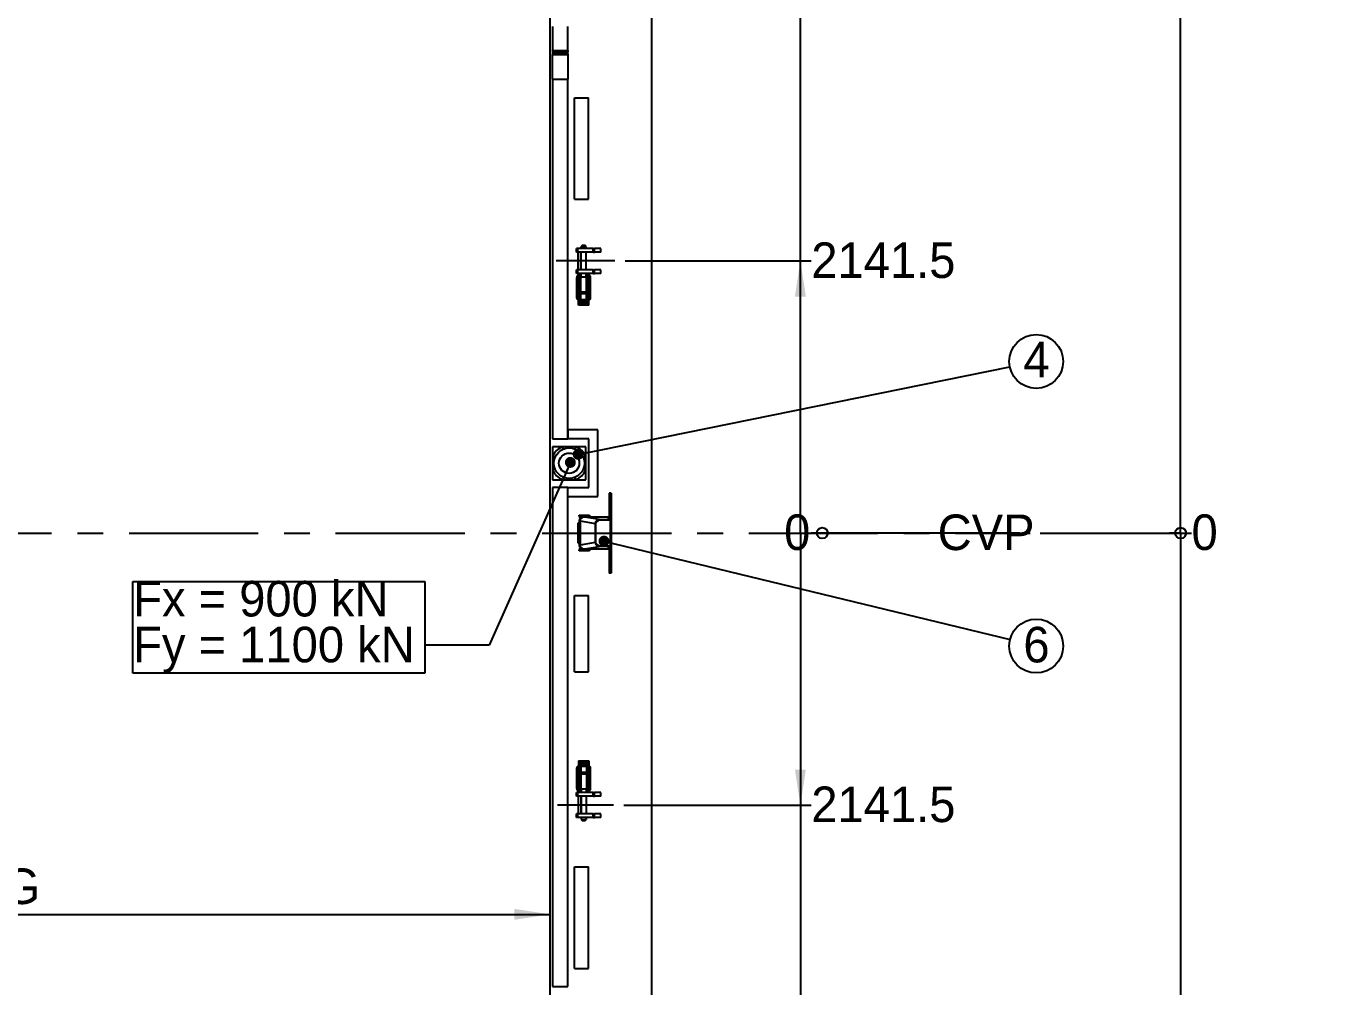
# Model space of a CAD drawing. Header units: millimetres. Extents: x 122 to 67127, y 397 to 47119.
# Drawn here: x 22964 to 33300, y 19004 to 26564 of the extents above; entities that cross this region are included whole.
import ezdxf

# ---------------------------------------------------------------- set-up
doc = ezdxf.new("R2010")
doc.units = ezdxf.units.MM
doc.header["$LTSCALE"] = 80
doc.linetypes.add('CENTERX2', pattern=[20.32, 12.7, -2.54, 2.54, -2.54])
doc.layers.add('AM_0', color=7, linetype='Continuous', lineweight=25)
for name, color, linetype in [('AM_5', 3, 'Continuous'), ('AM_6', 2, 'Continuous'), ('AM_7', 4, 'CENTERX2')]:
    doc.layers.add(name, color=color, linetype=linetype)
doc.styles.add('SLDTEXTSTYLE0', font='ARIAL.TTF', dxfattribs={"width": 0.948})
doc.styles.get("Standard").update_dxf_attribs({"font": 'ARIAL.TTF'})
doc.dimstyles.new('SLDDIMSTYLE0', dxfattribs={"dimtxt": 280, "dimasz": 28.717949, "dimexe": 0, "dimexo": 0.0625, "dimgap": 70, "dimtad": 0, "dimtih": 1, "dimtoh": 1, "dimdec": 0, "dimrnd": 1e-09, "dimdsep": 46, "dimtxsty": 'SLDTEXTSTYLE0', "dimblk1": 'ORIGIN', "dimblk2": 'ORIGIN', "dimsah": 1, "dimcen": 0.09, "dimadec": 0, "dimazin": 2, "dimtfac": 1, "dimtdec": 0, "dimtofl": 0, "dimtmove": 0, "dimatfit": 3, "dimldrblk": 'ORIGIN', "dimfxl": 1, "dimfrac": 2, "dimtolj": 1, "dimtzin": 12, "dimarcsym": 0})
doc.dimstyles.new('SLDDIMSTYLE1', dxfattribs={"dimtxt": 280, "dimasz": 280, "dimexe": 0, "dimexo": 0.0625, "dimgap": 70, "dimtad": 0, "dimtih": 1, "dimtoh": 1, "dimdec": 1, "dimrnd": 1e-09, "dimdsep": 46, "dimtxsty": 'SLDTEXTSTYLE0', "dimblk1": 'NONE', "dimblk2": 'NONE', "dimsah": 1, "dimcen": 0.09, "dimadec": 0, "dimazin": 2, "dimtfac": 1, "dimtdec": 1, "dimtofl": 0, "dimtmove": 0, "dimatfit": 3, "dimldrblk": 'NONE', "dimfxl": 1, "dimfrac": 2, "dimtolj": 1, "dimtzin": 12, "dimarcsym": 0})
doc.dimstyles.new('SLDDIMSTYLE2', dxfattribs={"dimtxt": 280, "dimasz": 280, "dimexe": 0, "dimexo": 0.0625, "dimgap": 70, "dimtad": 0, "dimtih": 1, "dimtoh": 1, "dimdec": 1, "dimrnd": 1e-09, "dimzin": 12, "dimdsep": 46, "dimtxsty": 'SLDTEXTSTYLE0', "dimsah": 1, "dimcen": 0.09, "dimadec": 0, "dimazin": 3, "dimtfac": 1, "dimtdec": 1, "dimtofl": 0, "dimtmove": 0, "dimatfit": 3, "dimfxl": 1, "dimfrac": 2, "dimtolj": 1, "dimtzin": 12, "dimarcsym": 0})
doc.dimstyles.new('SLDDIMSTYLE3', dxfattribs={"dimtxt": 280, "dimasz": 280, "dimexe": 0, "dimexo": 0.0625, "dimgap": 70, "dimtad": 1, "dimdec": 1, "dimrnd": 1e-09, "dimzin": 12, "dimdsep": 46, "dimtxsty": 'SLDTEXTSTYLE0', "dimsah": 1, "dimcen": 0.09, "dimadec": 0, "dimazin": 3, "dimtfac": 1, "dimtdec": 1, "dimtofl": 0, "dimtmove": 0, "dimatfit": 3, "dimfxl": 1, "dimfrac": 2, "dimtolj": 1, "dimtzin": 12, "dimarcsym": 0})
doc.dimstyles.new('SLDDIMSTYLE4', dxfattribs={"dimtxt": 0.18, "dimasz": 86.153846, "dimexe": 0, "dimexo": 0.0625, "dimgap": 0, "dimtad": 0, "dimtih": 1, "dimtoh": 1, "dimdec": 0, "dimrnd": 1e-09, "dimzin": 0, "dimdsep": 46, "dimtxsty": 'STANDARD', "dimblk1": 'DOT', "dimblk2": 'DOT', "dimsah": 1, "dimcen": 0.09, "dimadec": 0, "dimazin": 0, "dimtfac": 86.153846, "dimtdec": 0, "dimtofl": 0, "dimtmove": 0, "dimatfit": 3, "dimldrblk": 'DOT', "dimfxl": 1, "dimfrac": 2, "dimtolj": 1, "dimtzin": 0, "dimarcsym": 0})

# ---------------------------------------------------------------- blocks, each defined once
blk = doc.blocks.new('_Origin')
at = {"color": 0, "linetype": 'ByBlock', "lineweight": -2}
blk.add_line((0, 0), (-1, 0), dxfattribs=at)
blk.add_circle((0, 0), 0.5, dxfattribs=at)
blk = doc.blocks.new('_D')
at = {"layer": 'AM_5'}
blk.add_line((30944, 22575), (32134, 22575), dxfattribs=at)
at = {"layer": 'AM_5', "xscale": 86.1538461538, "yscale": 86.1538461538}
blk.add_blockref('_Origin', (32048, 22575), dxfattribs=at)
at = {"layer": 'AM_5', "insert": (32134, 22722), "char_height": 280, "attachment_point": 1, "style": 'SLDTEXTSTYLE0'}
blk.add_mtext('0', dxfattribs=at)
blk = doc.blocks.new('_D_1')
at = {"layer": 'AM_5'}
blk.add_line((30944, 22575), (32134, 22575), dxfattribs=at)
at = {"layer": 'AM_5', "insert": (32134, 22722), "char_height": 280, "attachment_point": 1, "style": 'SLDTEXTSTYLE0'}
blk.add_mtext('0', dxfattribs=at)
blk = doc.blocks.new('_None')
blk = doc.blocks.new('_D_2')
at = {"layer": 'AM_5'}
for p, q in [((32048, 22575), (32048, 14907)), ((14406, 14907), (32134, 14907))]:
    blk.add_line(p, q, dxfattribs=at)
blk.add_solid([(32048, 14907), (32091, 15187), (32005, 15187)], dxfattribs=at)
at = {"layer": 'AM_5', "insert": (32134, 15054), "char_height": 280, "attachment_point": 1, "style": 'SLDTEXTSTYLE0'}
blk.add_mtext('7668', dxfattribs=at)
blk = doc.blocks.new('_D_3')
at = {"layer": 'AM_5'}
for p, q in [((32048, 14907), (32048, 14037)), ((27316, 14037), (32134, 14037))]:
    blk.add_line(p, q, dxfattribs=at)
blk.add_solid([(32048, 14037), (32091, 14317), (32005, 14317)], dxfattribs=at)
at = {"layer": 'AM_5', "insert": (32134, 14183), "char_height": 280, "attachment_point": 1, "style": 'SLDTEXTSTYLE0'}
blk.add_mtext('8538.5', dxfattribs=at)
blk = doc.blocks.new('_D_4')
at = {"layer": 'AM_5'}
for p, q in [((14406, 30243), (32134, 30243)), ((32048, 22575), (32048, 30243))]:
    blk.add_line(p, q, dxfattribs=at)
blk.add_solid([(32048, 30243), (32005, 29963), (32091, 29963)], dxfattribs=at)
at = {"layer": 'AM_5', "insert": (32134, 30390), "char_height": 280, "attachment_point": 1, "style": 'SLDTEXTSTYLE0'}
blk.add_mtext('7668', dxfattribs=at)
blk = doc.blocks.new('_D_5')
at = {"layer": 'AM_5'}
for p, q in [((27316, 31114), (32134, 31114)), ((32048, 30243), (32048, 31114))]:
    blk.add_line(p, q, dxfattribs=at)
blk.add_solid([(32048, 31114), (32005, 30834), (32091, 30834)], dxfattribs=at)
at = {"layer": 'AM_5', "insert": (32134, 31260), "char_height": 280, "attachment_point": 1, "style": 'SLDTEXTSTYLE0'}
blk.add_mtext('8538.5', dxfattribs=at)
blk = doc.blocks.new('_D_16')
at = {"layer": 'AM_5'}
blk.add_line((30784, 22575), (29142, 22575), dxfattribs=at)
at = {"layer": 'AM_5', "xscale": 86.1538461538, "yscale": 86.1538461538}
blk.add_blockref('_Origin', (29228, 22575), dxfattribs=at)
at = {"layer": 'AM_5', "insert": (28928, 22722), "char_height": 280, "attachment_point": 1, "style": 'SLDTEXTSTYLE0'}
blk.add_mtext('0', dxfattribs=at)
blk = doc.blocks.new('_D_17')
at = {"layer": 'AM_5'}
for p, q in [((29056, 22575), (29056, 20434)), ((27666, 20434), (29142, 20434))]:
    blk.add_line(p, q, dxfattribs=at)
blk.add_solid([(29056, 20434), (29099, 20714), (29013, 20714)], dxfattribs=at)
at = {"layer": 'AM_5', "insert": (29142, 20580), "char_height": 280, "attachment_point": 1, "style": 'SLDTEXTSTYLE0'}
blk.add_mtext('2141.5', dxfattribs=at)
blk = doc.blocks.new('_D_18')
at = {"layer": 'AM_5'}
for p, q in [((29056, 20434), (29056, 17228)), ((27676, 17228), (29142, 17228))]:
    blk.add_line(p, q, dxfattribs=at)
blk.add_solid([(29056, 17228), (29099, 17508), (29013, 17508)], dxfattribs=at)
at = {"layer": 'AM_5', "insert": (29142, 17374), "char_height": 280, "attachment_point": 1, "style": 'SLDTEXTSTYLE0'}
blk.add_mtext('5347.5', dxfattribs=at)
blk = doc.blocks.new('_D_19')
at = {"layer": 'AM_5'}
for p, q in [((27676, 24717), (29142, 24717)), ((29056, 22575), (29056, 24717))]:
    blk.add_line(p, q, dxfattribs=at)
blk.add_solid([(29056, 24717), (29013, 24437), (29099, 24437)], dxfattribs=at)
at = {"layer": 'AM_5', "insert": (29142, 24863), "char_height": 280, "attachment_point": 1, "style": 'SLDTEXTSTYLE0'}
blk.add_mtext('2141.5', dxfattribs=at)
blk = doc.blocks.new('_D_20')
at = {"layer": 'AM_5'}
for p, q in [((27666, 27923), (29142, 27923)), ((29056, 24717), (29056, 27923))]:
    blk.add_line(p, q, dxfattribs=at)
blk.add_solid([(29056, 27923), (29013, 27643), (29099, 27643)], dxfattribs=at)
at = {"layer": 'AM_5', "insert": (29142, 28069), "char_height": 280, "attachment_point": 1, "style": 'SLDTEXTSTYLE0'}
blk.add_mtext('5347.5', dxfattribs=at)
blk = doc.blocks.new('_D_21')
at = {"layer": 'AM_5'}
blk.add_line((14546, 19574), (27086, 19574), dxfattribs=at)
for points in [[(14546, 19574), (14826, 19531), (14826, 19617)], [(27086, 19574), (26806, 19617), (26806, 19531)]]:
    blk.add_solid(points, dxfattribs=at)
at = {"layer": 'AM_5', "char_height": 280, "attachment_point": 1, "style": 'SLDTEXTSTYLE0'}
for s, insert in [('12540', (18852, 19935)), (' CLEAR OPENING', (19921, 19935))]:
    blk.add_mtext(s, dxfattribs=dict(at, insert=insert))
blk = doc.blocks.new('SW_NOTE_0_6')
at = {"layer": 'AM_6', "color": 0}
for p, q in [((-2296, -219), (-2296, 502)), ((-2296, 502), (0, 502)), ((0, 502), (0, -219)), ((0, -219), (-2296, -219))]:
    blk.add_line(p, q, dxfattribs=at)
at = {"layer": 'AM_6', "color": 0, "char_height": 280, "attachment_point": 1, "style": 'SLDTEXTSTYLE0'}
for s, insert in [('Fx = 900 kN', (-2294, 506)), ('Fy = 1100 kN', (-2294, 145))]:
    blk.add_mtext(s, dxfattribs=dict(at, insert=insert))
blk = doc.blocks.new('_Dot')
at = {"color": 0, "linetype": 'ByBlock', "lineweight": -2}
blk.add_line((-0.5, 0), (-1, 0), dxfattribs=at)
at = {"color": 0, "linetype": 'ByBlock', "const_width": 0.5}
blk.add_lwpolyline([(-0.25, 0, 1), (0.25, 0, 1)], format="xyb", close=True, dxfattribs=at)
blk = doc.blocks.new('SW_NOTE_0_20')
at = {"layer": 'AM_6', "color": 0}
blk.add_circle((208, 42), 212, dxfattribs=at)
at = {"layer": 'AM_6', "color": 0, "insert": (210, 197), "char_height": 280, "attachment_point": 2, "style": 'SLDTEXTSTYLE0'}
blk.add_mtext('4', dxfattribs=at)
blk = doc.blocks.new('SW_NOTE_0_23')
at = {"layer": 'AM_6', "color": 0}
blk.add_circle((206, -50), 212, dxfattribs=at)
at = {"layer": 'AM_6', "color": 0, "insert": (208, 101), "char_height": 280, "attachment_point": 2, "style": 'SLDTEXTSTYLE0'}
blk.add_mtext('6', dxfattribs=at)

msp = doc.modelspace()

# ---------------------------------------------------------------- linework, layer by layer
at = {"layer": 'AM_0'}
for p, q in [((27886.47, 10465.45), (27886.47, 34685.45)), ((27086.47, 11665.45), (27086.47, 33485.45)), ((27106.47, 26562.9), (27106.47, 26372.63)), ((27226.47, 26372.63), (27226.47, 26562.9)), ((27106.47, 26372.63), (27226.47, 26372.63)), ((27106.47, 26369.9), (27106.47, 26372.63)), ((27226.47, 26369.9), (27106.47, 26369.9)), ((27106.47, 26369.9), (27106.47, 26362.97)), ((27106.47, 26362.97), (27226.47, 26362.97)), ((27106.47, 26362.95), (27106.47, 26347.95)), ((27226.47, 26362.95), (27106.47, 26362.95)), ((27116.47, 26362.97), (27116.47, 26362.95)), ((27126.47, 26362.97), (27126.47, 26362.95)), ((27206.47, 26362.95), (27206.47, 26362.97)), ((27216.47, 26362.95), (27216.47, 26362.97)), ((27226.47, 26372.63), (27226.47, 26369.9)), ((27226.47, 26369.9), (27226.47, 26362.97)), ((27226.47, 26347.95), (27226.47, 26362.95)), ((27106.47, 26347.95), (27226.47, 26347.95)), ((27106.47, 26347.92), (27226.47, 26347.92)), ((27106.47, 26347.92), (27106.47, 26340.99)), ((27106.47, 26340.99), (27226.47, 26340.99)), ((27106.47, 26338.26), (27106.47, 26340.99)), ((27226.47, 26338.26), (27106.47, 26338.26)), ((27106.47, 26147.99), (27106.47, 26338.26)), ((27116.47, 26347.95), (27116.47, 26347.92)), ((27126.47, 26347.95), (27126.47, 26347.92)), ((27206.47, 26347.92), (27206.47, 26347.95)), ((27216.47, 26347.92), (27216.47, 26347.95)), ((27226.47, 26347.92), (27226.47, 26340.99)), ((27226.47, 26340.99), (27226.47, 26338.26)), ((27226.47, 26338.26), (27226.47, 26147.99)), ((27106.47, 26145.45), (27106.47, 23316.45)), ((27226.47, 26145.45), (27106.47, 26145.45)), ((27226.47, 23316.45), (27226.47, 26145.45)), ((27278.47, 26001.95), (27388.47, 26001.95)), ((27278.47, 25201.95), (27278.47, 26001.95)), ((27388.47, 25201.95), (27388.47, 26001.95)), ((27278.47, 25201.95), (27388.47, 25201.95)), ((27295.47, 24785.95), (27295.47, 24815.95)), ((27305.47, 24815.95), (27295.47, 24815.95)), ((27305.47, 24785.95), (27305.47, 24815.95)), ((27426.26, 24815.95), (27305.47, 24815.95)), ((27340.47, 24840.95), (27330.47, 24830.95)), ((27330.47, 24815.95), (27330.47, 24830.95)), ((27370.47, 24830.95), (27330.47, 24830.95)), ((27340.47, 24840.95), (27360.47, 24840.95)), ((27370.47, 24830.95), (27360.47, 24840.95)), ((27370.47, 24815.95), (27370.47, 24830.95)), ((27426.26, 24785.95), (27426.26, 24815.95)), ((27426.26, 24815.95), (27436.26, 24815.95)), ((27436.26, 24785.95), (27436.26, 24815.95)), ((27484.67, 24815.95), (27436.26, 24815.95)), ((27484.67, 24785.95), (27484.67, 24815.95)), ((27305.47, 24785.95), (27295.47, 24785.95)), ((27426.26, 24785.95), (27305.47, 24785.95)), ((27307.47, 24647.95), (27307.47, 24785.95)), ((27327.47, 24647.95), (27327.47, 24785.95)), ((27330.47, 24647.95), (27330.47, 24785.95)), ((27370.47, 24647.95), (27370.47, 24785.95)), ((27426.26, 24785.95), (27436.26, 24785.95)), ((27484.67, 24785.95), (27436.26, 24785.95)), ((27295.47, 24617.95), (27295.47, 24647.95)), ((27305.47, 24647.95), (27295.47, 24647.95)), ((27305.47, 24617.95), (27295.47, 24617.95)), ((27305.47, 24617.95), (27305.47, 24647.95)), ((27426.26, 24647.95), (27305.47, 24647.95)), ((27426.26, 24617.95), (27305.47, 24617.95)), ((27310.47, 24606.93), (27310.47, 24617.95)), ((27315.47, 24609.23), (27315.47, 24617.95)), ((27330.47, 24610.95), (27325.47, 24610.95)), ((27325.47, 24600.95), (27325.47, 24610.95)), ((27325.47, 24600.95), (27330.47, 24600.95)), ((27327.47, 24610.95), (27327.47, 24617.95)), ((27327.47, 24470.95), (27327.47, 24600.95)), ((27330.47, 24590.95), (27330.47, 24617.95)), ((27370.47, 24590.95), (27370.47, 24617.95)), ((27375.47, 24610.95), (27370.47, 24610.95)), ((27370.47, 24600.95), (27375.47, 24600.95)), ((27373.47, 24610.95), (27373.47, 24617.95)), ((27373.47, 24470.95), (27373.47, 24600.95)), ((27375.47, 24600.95), (27375.47, 24610.95)), ((27385.47, 24609.23), (27385.47, 24617.95)), ((27390.47, 24606.93), (27390.47, 24617.95)), ((27426.26, 24617.95), (27426.26, 24647.95)), ((27426.26, 24647.95), (27436.26, 24647.95)), ((27426.26, 24617.95), (27436.26, 24617.95)), ((27436.26, 24617.95), (27436.26, 24647.95)), ((27484.67, 24647.95), (27436.26, 24647.95)), ((27484.67, 24617.95), (27436.26, 24617.95)), ((27484.67, 24617.95), (27484.67, 24647.95)), ((27295.47, 24580.95), (27295.47, 24430.95)), ((27305.47, 24580.95), (27295.47, 24580.95)), ((27305.47, 24470.95), (27305.47, 24580.95)), ((27310.47, 24470.95), (27310.47, 24594.18)), ((27315.47, 24470.95), (27315.47, 24598.27)), ((27330.47, 24590.95), (27370.47, 24590.95)), ((27385.47, 24470.95), (27385.47, 24598.27)), ((27390.47, 24470.95), (27390.47, 24594.18)), ((27395.47, 24580.95), (27395.47, 24470.95)), ((27395.47, 24580.95), (27405.47, 24580.95)), ((27405.47, 24430.95), (27405.47, 24580.95)), ((27305.47, 24430.95), (27295.47, 24430.95)), ((27300.47, 24465.95), (27305.47, 24470.95)), ((27305.47, 24460.95), (27300.47, 24465.95)), ((27395.47, 24470.95), (27305.47, 24470.95)), ((27305.47, 24430.95), (27305.47, 24460.95)), ((27305.47, 24460.95), (27395.47, 24460.95)), ((27310.47, 24417.72), (27310.47, 24460.95)), ((27310.47, 24367.95), (27310.47, 24404.97)), ((27315.47, 24413.63), (27315.47, 24460.95)), ((27315.47, 24392.95), (27315.47, 24402.66)), ((27315.47, 24392.95), (27385.47, 24392.95)), ((27315.47, 24392.95), (27315.47, 24382.95)), ((27375.47, 24410.95), (27325.47, 24410.95)), ((27325.47, 24410.95), (27325.47, 24400.95)), ((27325.47, 24400.95), (27375.47, 24400.95)), ((27327.47, 24410.95), (27327.47, 24460.95)), ((27327.47, 24392.95), (27327.47, 24400.95)), ((27373.47, 24410.95), (27373.47, 24460.95)), ((27373.47, 24392.95), (27373.47, 24400.95)), ((27375.47, 24410.95), (27375.47, 24400.95)), ((27385.47, 24413.63), (27385.47, 24460.95)), ((27385.47, 24392.95), (27385.47, 24402.66)), ((27385.47, 24392.95), (27385.47, 24382.95)), ((27390.47, 24417.72), (27390.47, 24460.95)), ((27390.47, 24367.95), (27390.47, 24404.97)), ((27395.47, 24470.95), (27400.47, 24465.95)), ((27400.47, 24465.95), (27395.47, 24460.95)), ((27395.47, 24460.95), (27395.47, 24430.95)), ((27395.47, 24430.95), (27405.47, 24430.95)), ((27315.47, 24367.95), (27310.47, 24367.95)), ((27315.47, 24382.95), (27385.47, 24382.95)), ((27315.47, 24367.95), (27315.47, 24382.95)), ((27327.47, 24367.95), (27315.47, 24367.95)), ((27327.47, 24367.95), (27327.47, 24382.95)), ((27373.47, 24367.95), (27327.47, 24367.95)), ((27373.47, 24367.95), (27373.47, 24382.95)), ((27385.47, 24367.95), (27373.47, 24367.95)), ((27385.47, 24367.95), (27385.47, 24382.95)), ((27390.47, 24367.95), (27385.47, 24367.95)), ((27226.47, 23386.45), (27226.47, 23316.45)), ((27461.47, 23386.45), (27226.47, 23386.45)), ((27461.47, 22863.45), (27461.47, 23386.45)), ((27106.47, 23316.45), (27226.47, 23316.45)), ((27391.47, 23316.45), (27226.47, 23316.45)), ((27391.47, 22933.45), (27391.47, 23316.45)), ((27184.51, 23254.95), (27106.47, 23254.95)), ((27106.47, 23254.95), (27106.47, 23176.91)), ((27106.47, 23176.91), (27106.47, 23072.99)), ((27125.04, 23169.49), (27106.47, 23176.91)), ((27191.93, 23236.38), (27184.51, 23254.95)), ((27288.43, 23254.95), (27184.51, 23254.95)), ((27288.43, 23254.95), (27281.01, 23236.38)), ((27366.47, 23254.95), (27288.43, 23254.95)), ((27366.47, 23176.91), (27347.9, 23169.49)), ((27366.47, 23176.91), (27366.47, 23254.95)), ((27366.47, 23072.99), (27366.47, 23176.91)), ((27125.04, 23080.41), (27106.47, 23072.99)), ((27106.47, 23072.99), (27106.47, 22994.95)), ((27366.47, 23072.99), (27347.9, 23080.41)), ((27366.47, 22994.95), (27366.47, 23072.99)), ((27106.47, 22994.95), (27184.51, 22994.95)), ((27191.93, 23013.52), (27184.51, 22994.95)), ((27184.51, 22994.95), (27288.43, 22994.95)), ((27288.43, 22994.95), (27281.01, 23013.52)), ((27288.43, 22994.95), (27366.47, 22994.95)), ((27106.47, 22933.45), (27106.47, 19005.45)), ((27226.47, 22933.45), (27106.47, 22933.45)), ((27226.47, 19005.45), (27226.47, 22933.45)), ((27226.47, 22863.45), (27226.47, 22933.45)), ((27226.47, 22933.45), (27391.47, 22933.45)), ((27226.47, 22863.45), (27461.47, 22863.45)), ((27566.47, 22890.25), (27551.47, 22890.25)), ((27551.47, 22890.25), (27551.47, 22722.25)), ((27566.47, 22890.25), (27566.47, 22722.25)), ((27306.47, 22495.45), (27306.47, 22655.45)), ((27306.47, 22655.45), (27311.47, 22655.45)), ((27311.47, 22655.45), (27311.47, 22495.45)), ((27316.47, 22655.45), (27311.47, 22655.45)), ((27316.47, 22710.45), (27316.47, 22715.45)), ((27316.47, 22715.45), (27396.47, 22715.45)), ((27396.47, 22710.45), (27316.47, 22710.45)), ((27316.47, 22710.45), (27316.47, 22700.45)), ((27316.47, 22700.45), (27344.47, 22700.45)), ((27316.47, 22672.45), (27316.47, 22478.45)), ((27322.08, 22670.45), (27440.43, 22650.45)), ((27322.08, 22670.45), (27322.08, 22480.45)), ((27356.04, 22700.45), (27344.47, 22700.45)), ((27546.23, 22701.2), (27359.71, 22700.59)), ((27473.47, 22681.37), (27359.71, 22700.59)), ((27396.47, 22715.45), (27396.47, 22710.45)), ((27396.47, 22700.71), (27396.47, 22710.45)), ((27443.47, 22650.45), (27440.43, 22650.45)), ((27440.43, 22650.45), (27440.43, 22500.45)), ((27469.47, 22675.45), (27443.47, 22653.45)), ((27443.47, 22653.45), (27443.47, 22497.45)), ((27560.47, 22675.45), (27469.47, 22675.45)), ((27473.47, 22681.37), (27546.23, 22681.61)), ((27473.49, 22675.45), (27473.47, 22681.37)), ((27546.23, 22681.61), (27546.23, 22701.2)), ((27546.23, 22701.2), (27554.25, 22694.06)), ((27552.46, 22675.45), (27546.23, 22681.61)), ((27566.47, 22722.25), (27551.47, 22722.25)), ((27551.47, 22722.25), (27551.47, 22697.25)), ((27554.47, 22697.25), (27551.47, 22697.25)), ((27554.25, 22694.06), (27554.25, 22675.45)), ((27554.25, 22694.06), (27554.27, 22690.08)), ((27554.27, 22675.45), (27554.27, 22690.08)), ((27554.47, 22700.45), (27554.47, 22680.45)), ((27554.47, 22700.45), (27556.47, 22700.45)), ((27554.47, 22680.45), (27566.47, 22680.45)), ((27554.47, 22680.45), (27554.47, 22675.45)), ((27566.47, 22699.48), (27556.47, 22700.45)), ((27560.47, 22475.45), (27560.47, 22675.45)), ((27566.47, 22722.25), (27566.47, 22699.48)), ((27566.47, 22699.48), (27566.47, 22680.45)), ((27566.47, 22680.45), (27566.47, 22470.45)), ((27311.47, 22495.45), (27306.47, 22495.45)), ((27311.47, 22495.45), (27316.47, 22495.45)), ((27316.47, 22450.45), (27316.47, 22440.45)), ((27344.47, 22450.45), (27316.47, 22450.45)), ((27316.47, 22440.45), (27396.47, 22440.45)), ((27316.47, 22435.45), (27316.47, 22440.45)), ((27396.47, 22435.45), (27316.47, 22435.45)), ((27440.43, 22500.45), (27322.08, 22480.45)), ((27344.47, 22450.45), (27356.04, 22450.45)), ((27359.71, 22450.3), (27473.47, 22469.52)), ((27359.71, 22450.3), (27546.22, 22449.69)), ((27396.47, 22440.45), (27396.47, 22450.18)), ((27396.47, 22440.45), (27396.47, 22435.45)), ((27443.47, 22500.45), (27440.43, 22500.45)), ((27443.47, 22497.45), (27469.47, 22475.45)), ((27469.47, 22475.45), (27560.47, 22475.45)), ((27473.49, 22475.45), (27473.47, 22469.52)), ((27546.22, 22469.28), (27473.47, 22469.52)), ((27546.22, 22469.28), (27552.46, 22475.45)), ((27546.22, 22449.69), (27546.22, 22469.28)), ((27554.25, 22456.83), (27546.22, 22449.69)), ((27554.47, 22453.65), (27551.47, 22453.65)), ((27551.47, 22453.65), (27551.47, 22428.65)), ((27566.47, 22428.65), (27551.47, 22428.65)), ((27551.47, 22428.65), (27551.47, 22260.65)), ((27554.25, 22475.45), (27554.25, 22456.83)), ((27554.25, 22456.83), (27554.26, 22460.81)), ((27554.26, 22460.81), (27554.26, 22475.45)), ((27554.47, 22475.45), (27554.47, 22470.45)), ((27554.47, 22470.45), (27566.47, 22470.45)), ((27554.47, 22470.45), (27554.47, 22450.45)), ((27554.47, 22450.45), (27556.47, 22450.45)), ((27556.47, 22450.45), (27566.47, 22451.41)), ((27566.47, 22470.45), (27566.47, 22451.41)), ((27566.47, 22451.41), (27566.47, 22428.65)), ((27566.47, 22428.65), (27566.47, 22260.65)), ((27566.47, 22260.65), (27551.47, 22260.65)), ((27278.47, 21482.95), (27278.47, 22082.95)), ((27278.47, 22082.95), (27388.47, 22082.95)), ((27388.47, 21482.95), (27388.47, 22082.95)), ((27278.47, 21482.95), (27388.47, 21482.95)), ((27310.47, 20782.95), (27315.47, 20782.95)), ((27310.47, 20782.95), (27310.47, 20745.93)), ((27315.47, 20782.95), (27315.47, 20767.95)), ((27315.47, 20782.95), (27327.47, 20782.95)), ((27327.47, 20782.95), (27373.47, 20782.95)), ((27327.47, 20782.95), (27327.47, 20767.95)), ((27373.47, 20782.95), (27385.47, 20782.95)), ((27373.47, 20782.95), (27373.47, 20767.95)), ((27385.47, 20782.95), (27385.47, 20767.95)), ((27385.47, 20782.95), (27390.47, 20782.95)), ((27390.47, 20782.95), (27390.47, 20745.93)), ((27295.47, 20719.95), (27295.47, 20569.95)), ((27305.47, 20719.95), (27295.47, 20719.95)), ((27300.47, 20684.95), (27305.47, 20689.95)), ((27305.47, 20679.95), (27300.47, 20684.95)), ((27305.47, 20689.95), (27305.47, 20719.95)), ((27395.47, 20689.95), (27305.47, 20689.95)), ((27305.47, 20569.95), (27305.47, 20679.95)), ((27305.47, 20679.95), (27395.47, 20679.95)), ((27310.47, 20733.18), (27310.47, 20689.95)), ((27310.47, 20679.95), (27310.47, 20556.72)), ((27385.47, 20767.95), (27315.47, 20767.95)), ((27315.47, 20757.95), (27315.47, 20767.95)), ((27385.47, 20757.95), (27315.47, 20757.95)), ((27315.47, 20757.95), (27315.47, 20748.23)), ((27315.47, 20737.27), (27315.47, 20689.95)), ((27315.47, 20679.95), (27315.47, 20552.63)), ((27375.47, 20749.95), (27325.47, 20749.95)), ((27325.47, 20739.95), (27325.47, 20749.95)), ((27325.47, 20739.95), (27375.47, 20739.95)), ((27327.47, 20757.95), (27327.47, 20749.95)), ((27327.47, 20739.95), (27327.47, 20689.95)), ((27327.47, 20679.95), (27327.47, 20549.95)), ((27373.47, 20757.95), (27373.47, 20749.95)), ((27373.47, 20739.95), (27373.47, 20689.95)), ((27373.47, 20679.95), (27373.47, 20549.95)), ((27375.47, 20739.95), (27375.47, 20749.95)), ((27385.47, 20757.95), (27385.47, 20767.95)), ((27385.47, 20757.95), (27385.47, 20748.23)), ((27385.47, 20737.27), (27385.47, 20689.95)), ((27385.47, 20679.95), (27385.47, 20552.63)), ((27390.47, 20733.18), (27390.47, 20689.95)), ((27390.47, 20679.95), (27390.47, 20556.72)), ((27395.47, 20719.95), (27395.47, 20689.95)), ((27395.47, 20719.95), (27405.47, 20719.95)), ((27395.47, 20689.95), (27400.47, 20684.95)), ((27400.47, 20684.95), (27395.47, 20679.95)), ((27395.47, 20679.95), (27395.47, 20569.95)), ((27405.47, 20569.95), (27405.47, 20719.95)), ((27305.47, 20569.95), (27295.47, 20569.95)), ((27395.47, 20569.95), (27405.47, 20569.95)), ((27295.47, 20502.95), (27295.47, 20532.95)), ((27305.47, 20532.95), (27295.47, 20532.95)), ((27305.47, 20502.95), (27295.47, 20502.95)), ((27305.47, 20502.95), (27305.47, 20532.95)), ((27426.26, 20532.95), (27305.47, 20532.95)), ((27426.26, 20502.95), (27305.47, 20502.95)), ((27307.47, 20502.95), (27307.47, 20364.95)), ((27310.47, 20543.97), (27310.47, 20532.95)), ((27315.47, 20541.66), (27315.47, 20532.95)), ((27330.47, 20549.95), (27325.47, 20549.95)), ((27325.47, 20549.95), (27325.47, 20539.95)), ((27325.47, 20539.95), (27330.47, 20539.95)), ((27327.47, 20539.95), (27327.47, 20532.95)), ((27327.47, 20502.95), (27327.47, 20364.95)), ((27370.47, 20559.95), (27330.47, 20559.95)), ((27330.47, 20559.95), (27330.47, 20532.95)), ((27330.47, 20502.95), (27330.47, 20364.95)), ((27370.47, 20559.95), (27370.47, 20532.95)), ((27375.47, 20549.95), (27370.47, 20549.95)), ((27370.47, 20539.95), (27375.47, 20539.95)), ((27370.47, 20502.95), (27370.47, 20364.95)), ((27373.47, 20539.95), (27373.47, 20532.95)), ((27375.47, 20549.95), (27375.47, 20539.95)), ((27385.47, 20541.66), (27385.47, 20532.95)), ((27390.47, 20543.97), (27390.47, 20532.95)), ((27426.26, 20502.95), (27426.26, 20532.95)), ((27426.26, 20532.95), (27436.26, 20532.95)), ((27426.26, 20502.95), (27436.26, 20502.95)), ((27436.26, 20502.95), (27436.26, 20532.95)), ((27484.67, 20532.95), (27436.26, 20532.95)), ((27484.67, 20502.95), (27436.26, 20502.95)), ((27484.67, 20502.95), (27484.67, 20532.95)), ((27295.47, 20334.95), (27295.47, 20364.95)), ((27305.47, 20364.95), (27295.47, 20364.95)), ((27305.47, 20334.95), (27305.47, 20364.95)), ((27426.26, 20364.95), (27305.47, 20364.95)), ((27426.26, 20334.95), (27426.26, 20364.95)), ((27426.26, 20364.95), (27436.26, 20364.95)), ((27436.26, 20334.95), (27436.26, 20364.95)), ((27484.67, 20364.95), (27436.26, 20364.95)), ((27484.67, 20334.95), (27484.67, 20364.95)), ((27305.47, 20334.95), (27295.47, 20334.95)), ((27426.26, 20334.95), (27305.47, 20334.95)), ((27330.47, 20334.95), (27330.47, 20319.95)), ((27330.47, 20319.95), (27370.47, 20319.95)), ((27330.47, 20319.95), (27340.47, 20309.95)), ((27360.47, 20309.95), (27340.47, 20309.95)), ((27360.47, 20309.95), (27370.47, 20319.95)), ((27370.47, 20334.95), (27370.47, 20319.95)), ((27426.26, 20334.95), (27436.26, 20334.95)), ((27484.67, 20334.95), (27436.26, 20334.95)), ((27278.47, 19948.95), (27388.47, 19948.95)), ((27278.47, 19148.95), (27278.47, 19948.95)), ((27388.47, 19148.95), (27388.47, 19948.95)), ((27278.47, 19148.95), (27388.47, 19148.95)), ((27106.47, 19005.45), (27226.47, 19005.45))]:
    msp.add_line(p, q, dxfattribs=at)
at = {"layer": 'AM_0', "flags": 128}
for points in [[(27554.47, 22682.69), (27554.45, 22682.72), (27554.27, 22683)], [(27554.26, 22467.88), (27554.45, 22468.17), (27554.47, 22468.2)]]:
    msp.add_lwpolyline(points, dxfattribs=at)
at = {"layer": 'AM_0'}
for radius in [120, 80]:
    msp.add_circle((27236.47, 23124.95), radius, dxfattribs=at)
for centre, radius, start, end in [((27325.47, 24580.95), 30, 90, 180), ((27325.47, 24580.95), 20, 90, 180), ((27375.47, 24580.95), 30, 0, 90), ((27375.47, 24580.95), 20, 0, 90), ((27325.47, 24430.95), 30, 180, 270), ((27325.47, 24430.95), 20, 180, 270), ((27375.47, 24430.95), 20, 270, 0), ((27375.47, 24430.95), 30, 270, 0), ((27236.47, 23124.95), 140, 111.786789, 158.213211), ((27236.47, 23124.95), 140, 21.786789, 68.213211), ((27236.47, 23124.95), 140, 201.786789, 248.213211), ((27236.47, 23124.95), 140, 291.786789, 338.213211), ((27344.47, 22672.45), 28, 90, 180), ((27538.47, 22672.45), 28, 55.150095, 66.260963), ((27344.47, 22478.45), 28, 180, 270), ((27538.47, 22478.45), 28, 293.718282, 304.849905), ((27325.47, 20719.95), 30, 90, 180), ((27325.47, 20719.95), 20, 90, 180), ((27375.47, 20719.95), 30, 360, 90), ((27375.47, 20719.95), 20, 360, 90), ((27325.47, 20569.95), 30, 180, 270), ((27325.47, 20569.95), 20, 180, 270), ((27375.47, 20569.95), 20, 270, 0), ((27375.47, 20569.95), 30, 270, 0)]:
    msp.add_arc(centre, radius, start, end, dxfattribs=at)
for centre, major_axis, start_param, end_param in [((27341.43, 22671.86), (39.89, 18.85), 0.85936169, 1.33983572), ((27341.43, 22479.03), (39.89, -18.85), 4.94334959, 5.42382362)]:
    msp.add_ellipse(centre, major_axis=major_axis, ratio=0.54363204, start_param=start_param, end_param=end_param, dxfattribs=at)
for points, knots in [([(27322.08, 22670.45), (27322.44, 22672.25), (27323.17, 22675.85), (27325.29, 22681.1), (27328.13, 22686.02), (27331.67, 22690.47), (27335.84, 22694.3), (27338.96, 22696.38), (27340.58, 22697.28), (27340.59, 22697.29)], [0, 0, 0, 0, 0.16656515, 0.3331303, 0.49971525, 0.66630021, 0.83288523, 0.99947026, 1, 1, 1, 1]), ([(27473.47, 22681.37), (27471.67, 22681.22), (27468.06, 22680.91), (27462.79, 22679.27), (27457.81, 22676.8), (27453.24, 22673.53), (27449.21, 22669.54), (27445.8, 22664.98), (27443.13, 22659.98), (27441.32, 22655.07), (27440.7, 22651.86), (27440.43, 22650.45)], [0, 0, 0, 0, 0.11385434, 0.22770868, 0.34157656, 0.45544444, 0.56931237, 0.68318029, 0.79704818, 0.91091607, 1, 1, 1, 1]), ([(27340.59, 22453.61), (27339.61, 22454.19), (27337.66, 22455.34), (27334.36, 22457.89), (27330.85, 22461.35), (27327.44, 22465.91), (27324.78, 22470.92), (27322.97, 22475.83), (27322.35, 22479.04), (27322.08, 22480.45)], [0, 0, 0, 0, 0.10175671, 0.20351341, 0.37006075, 0.53660808, 0.70315536, 0.86970264, 1, 1, 1, 1]), ([(27440.43, 22500.45), (27440.8, 22498.64), (27441.53, 22495.04), (27443.65, 22489.79), (27446.49, 22484.88), (27450.03, 22480.42), (27454.2, 22476.6), (27458.86, 22473.47), (27463.92, 22471.21), (27468.85, 22469.87), (27472.06, 22469.63), (27473.47, 22469.52)], [0, 0, 0, 0, 0.11385434, 0.22770868, 0.34157656, 0.45544444, 0.56931237, 0.68318029, 0.79704818, 0.91091607, 1, 1, 1, 1])]:
    msp.add_open_spline(points, degree=3, knots=knots, dxfattribs=at)
at = {"layer": 'AM_7'}
for p, q in [((27596.26, 24716.95), (27135.47, 24716.95)), ((10768.69, 22575.45), (30864.25, 22575.45)), ((27586.26, 20433.95), (27145.47, 20433.95))]:
    msp.add_line(p, q, dxfattribs=at)

# ---------------------------------------------------------------- block references
at = {"layer": 'AM_6'}
for name, p in [('SW_NOTE_0_20', (30704, 23883.66)), ('SW_NOTE_0_6', (26099.74, 21692.56)), ('SW_NOTE_0_23', (30705.75, 21736.01))]:
    msp.add_blockref(name, p, dxfattribs=at)

# ---------------------------------------------------------------- texts
at = {"layer": 'AM_6', "insert": (30136.25, 22721.15), "char_height": 280, "attachment_point": 1, "style": 'SLDTEXTSTYLE0'}
msp.add_mtext('CVP', dxfattribs=at)

# ---------------------------------------------------------------- dimensions: what is measured, and where the dimension line sits
at = {"layer": 'AM_5'}
for feature_location, offset, origin, dimstyle, picture, middle in [((27236.47, 31113.95), (4897.4, 0), (30864.25, 22575.45), 'SLDDIMSTYLE2', '_D_5', (32722.06, 31113.95)), ((14326.47, 30243.45), (17807.4, 0), (30864.25, 22575.45), 'SLDDIMSTYLE2', '_D_4', (32561.65, 30243.45)), ((27586.26, 27922.95), (1555.85, 0), (30864.25, 22575.45), 'SLDDIMSTYLE2', '_D_20', (29730.3, 27922.95)), ((27596.26, 24716.95), (1545.85, 0), (30864.25, 22575.45), 'SLDDIMSTYLE2', '_D_19', (29730.3, 24716.95)), ((30864.24876903, 22575.44667818), (-1722.13953432, 0), (30864.24876903, 22575.44667818), 'SLDDIMSTYLE0', '_D_16', (29035.16479291, 22575.44667818)), ((30864.24876903, 22575.44667818), (1269.61958232, 0), (30864.24876903, 22575.44667818), 'SLDDIMSTYLE0', '_D', (32240.81279315, 22575.44667818)), ((30864.24876903, 22575.44667818), (1269.61958232, 0), (30864.24876903, 22575.44667818), 'SLDDIMSTYLE1', '_D_1', (32240.81279315, 22575.44667818)), ((14326.47, 14907.45), (17807.4, 0), (30864.25, 22575.45), 'SLDDIMSTYLE2', '_D_2', (32561.65, 14907.45)), ((27236.47, 14036.95), (4897.4, 0), (30864.25, 22575.45), 'SLDDIMSTYLE2', '_D_3', (32722.06, 14036.95)), ((27586.26, 20433.95), (1555.85, 0), (30864.25, 22575.45), 'SLDDIMSTYLE2', '_D_17', (29730.3, 20433.95)), ((27596.26, 17227.95), (1545.85, 0), (30864.25, 22575.45), 'SLDDIMSTYLE2', '_D_18', (29730.3, 17227.95))]:
    dim = msp.add_ordinate_dim(feature_location=feature_location, offset=offset, dtype=0, origin=origin, dimstyle=dimstyle, dxfattribs=at)
    dim.commit()
    dim.dimension.update_dxf_attribs({"geometry": picture, "text_midpoint": middle})
dim = msp.add_linear_dim(base=(27086.47, 19573.93), p1=(14546.47, 11665.45), p2=(27086.47, 11665.45), text='<> CLEAR OPENING', dimstyle='SLDDIMSTYLE3', dxfattribs=at)
dim.commit()
dim.dimension.update_dxf_attribs({"geometry": '_D_21', "text_midpoint": (21021.49, 19573.93), "dimtype": 160})

# ---------------------------------------------------------------- leaders
at = {"layer": 'AM_6'}
for points in [[(27307.48, 23194.71), (30704, 23883.66)], [(27245.92, 23131.24), (26607.74, 21692.56), (26099.74, 21692.56)], [(27510.55, 22511.29), (30705.75, 21736.01)]]:
    msp.add_leader(points, dimstyle='SLDDIMSTYLE4', dxfattribs=at)

doc.saveas('drawing.dxf')
